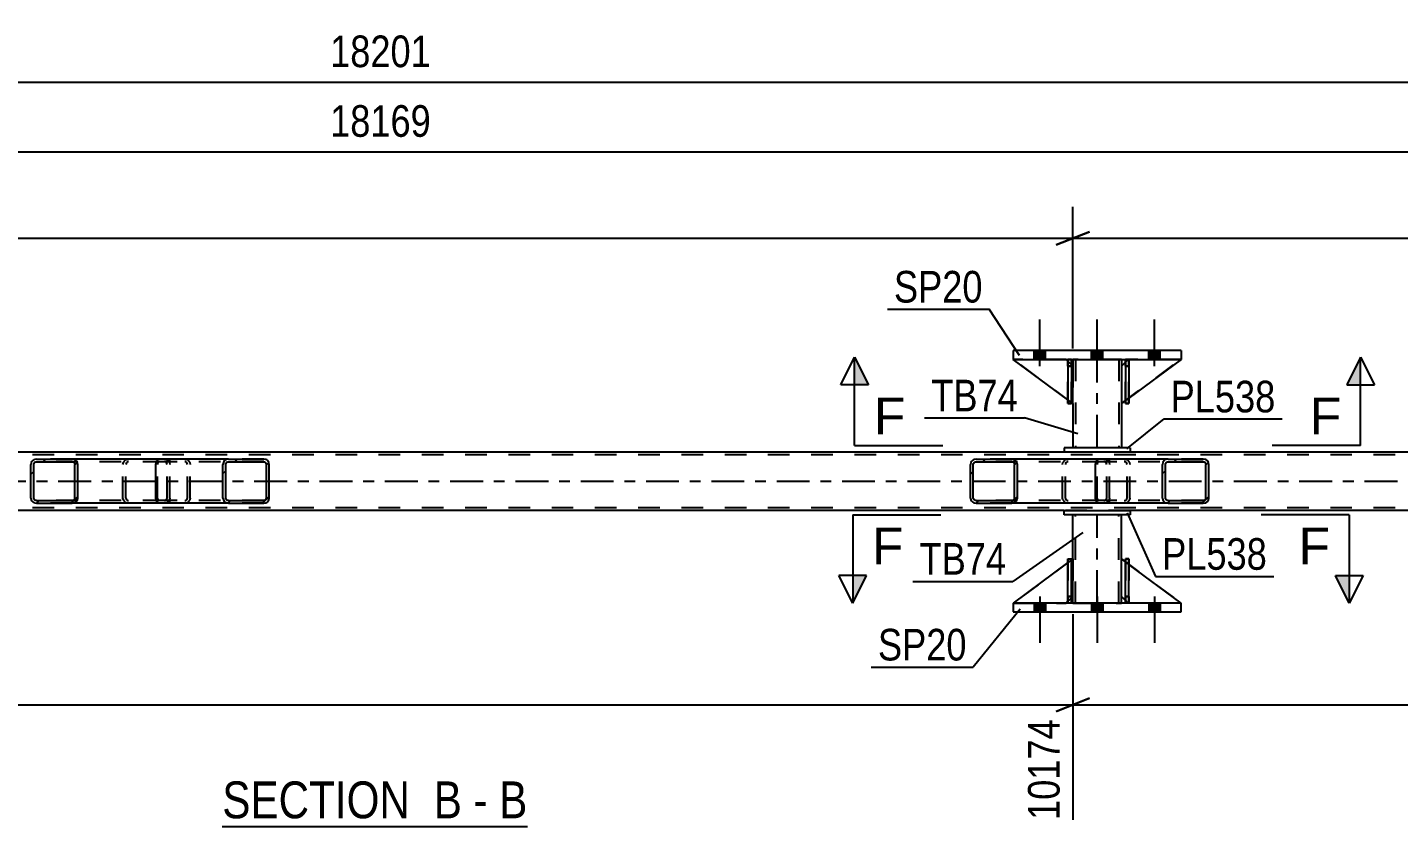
# Model space of a CAD drawing. Header units: millimetres. Extents: x 0 to 841, y 0 to 594.
# Drawn here: x 402 to 526.2, y 214.7 to 287.1 of the extents above; entities that cross this region are included whole.
import ezdxf

# ---------------------------------------------------------------- set-up
doc = ezdxf.new("R2010")
doc.units = ezdxf.units.MM
doc.linetypes.add('DXK_LINE_DOT2', pattern=[3.9198, 1.9599, -1.9599])
doc.linetypes.add('DXK_LINE_DOT3', pattern=[5.9187, 2.979, -0.9799, 0.9799, -0.9799])
doc.styles.add('Arial', font='ARIAL.TTF', dxfattribs={"height": 0.2})
doc.styles.add('Arial Narrow', font='ARIALN.TTF', dxfattribs={"height": 0.2})

# ---------------------------------------------------------------- blocks, each defined once
blk = doc.blocks.new('Unknown-814735472-12 - 2738')
at = {"color": 6, "linetype": 'Continuous'}
blk.add_line((419.65, 214.69), (447.3, 214.69), dxfattribs=at)
at = {"color": 0, "linetype": 'Continuous'}
for points in [[(437.76, 215.44), (437.76, 218.94), (419.65, 218.94), (419.65, 215.44)], [(441.36, 215.44), (441.36, 218.94), (438.81, 218.94), (438.81, 215.44)], [(443.69, 215.44), (443.69, 218.94), (442.41, 218.94), (442.41, 215.44)], [(447.3, 215.44), (447.3, 218.94), (444.74, 218.94), (444.74, 215.44)]]:
    blk.add_wipeout(points, dxfattribs=at)
at = {"color": 7, "linetype": 'Continuous', "style": 'Arial Narrow'}
for s, p in [('SECTION ', (419.65, 215.44)), ('B', (438.81, 215.44)), ('B', (444.74, 215.44)), ('-', (442.41, 215.44))]:
    blk.add_text(s, height=3.34, dxfattribs=at).set_placement(p)
blk = doc.blocks.new('Part-814735472-2854 - 2738')
at = {"linetype": 'Continuous'}
h = blk.add_hatch(dxfattribs=at)
h.set_pattern_fill('', scale=0.7, style=0, pattern_type=0)
h.set_pattern_definition([(45, (508.998, 247.6885), (-1.57154, 1.57154), [])])
h.paths.add_polyline_path([(509.04, 247.5), (509, 247.69), (508.89, 247.84), (508.73, 247.95), (508.53, 247.98), (505.35, 247.98), (505.16, 247.95), (504.99, 247.84), (504.88, 247.69), (504.85, 247.5), (504.85, 244.46), (504.88, 244.28), (504.99, 244.13), (505.16, 244.02), (505.35, 243.98), (508.53, 243.98), (508.73, 244.02), (508.89, 244.13), (509, 244.28), (509.04, 244.46)])
h.paths.add_polyline_path([(508.77, 244.37), (508.71, 244.3), (508.63, 244.24), (508.53, 244.22), (505.35, 244.22), (505.25, 244.24), (505.17, 244.3), (505.12, 244.37), (505.1, 244.46), (505.1, 247.5), (505.12, 247.6), (505.17, 247.67), (505.25, 247.73), (505.35, 247.74), (508.53, 247.74), (508.63, 247.73), (508.71, 247.67), (508.77, 247.6), (508.78, 247.5), (508.78, 244.46)])
at = {"color": 2, "linetype": 'Continuous'}
for p, q in [((498.78, 247.5), (498.8, 247.69)), ((498.78, 244.46), (498.78, 247.5)), ((498.8, 247.69), (498.86, 247.84)), ((498.86, 247.84), (498.95, 247.95)), ((498.95, 247.95), (499.05, 247.98)), ((505.35, 247.98), (499.05, 247.98)), ((504.88, 247.69), (504.85, 247.5)), ((504.85, 244.46), (504.85, 247.5)), ((505.1, 247.5), (505.12, 247.6)), ((505.1, 244.46), (505.1, 247.5)), ((505.12, 247.6), (505.17, 247.67)), ((505.35, 247.98), (505.16, 247.95)), ((505.17, 247.67), (505.25, 247.73)), ((505.25, 247.73), (505.35, 247.74)), ((505.35, 247.98), (508.53, 247.98)), ((505.35, 247.74), (508.53, 247.74)), ((508.73, 247.95), (508.53, 247.98)), ((508.53, 247.74), (508.63, 247.73)), ((508.63, 247.73), (508.71, 247.67)), ((508.71, 247.67), (508.77, 247.6)), ((508.77, 247.6), (508.78, 247.5)), ((508.78, 244.46), (508.78, 247.5)), ((509.04, 247.5), (509, 247.69)), ((509.04, 244.46), (509.04, 247.5)), ((498.8, 244.28), (498.78, 244.46)), ((498.86, 244.13), (498.8, 244.28)), ((498.95, 244.02), (498.86, 244.13)), ((499.05, 243.98), (498.95, 244.02)), ((505.35, 243.98), (499.05, 243.98)), ((504.85, 244.46), (504.88, 244.28)), ((505.12, 244.37), (505.1, 244.46)), ((505.17, 244.3), (505.12, 244.37)), ((505.16, 244.02), (505.35, 243.98)), ((505.25, 244.24), (505.17, 244.3)), ((505.35, 244.22), (505.25, 244.24)), ((505.35, 244.22), (508.53, 244.22)), ((505.35, 243.98), (508.53, 243.98)), ((508.63, 244.24), (508.53, 244.22)), ((508.53, 243.98), (508.73, 244.02)), ((508.71, 244.3), (508.63, 244.24)), ((508.77, 244.37), (508.71, 244.3)), ((508.78, 244.46), (508.77, 244.37)), ((509, 244.28), (509.04, 244.46))]:
    blk.add_line(p, q, dxfattribs=at)
at = {"color": 7, "linetype": 'DXK_LINE_DOT2'}
for p, q in [((498.92, 247.6), (498.91, 247.5)), ((498.91, 244.46), (498.91, 247.5)), ((498.95, 247.67), (498.92, 247.6)), ((499, 247.73), (498.95, 247.67)), ((499.05, 247.74), (499, 247.73)), ((508.53, 247.74), (499.05, 247.74)), ((500.04, 247.74), (500.04, 247.98)), ((501.38, 247.98), (501.58, 247.95)), ((501.48, 247.73), (501.38, 247.74)), ((501.56, 247.67), (501.48, 247.73)), ((501.62, 247.6), (501.56, 247.67)), ((501.63, 247.5), (501.62, 247.6)), ((501.63, 244.46), (501.63, 247.5)), ((501.85, 247.69), (501.89, 247.5)), ((501.89, 244.46), (501.89, 247.5)), ((508.53, 247.98), (505.35, 247.98)), ((498.91, 244.46), (498.92, 244.37)), ((498.92, 244.37), (498.95, 244.3)), ((498.95, 244.3), (499, 244.24)), ((499, 244.24), (499.05, 244.22)), ((508.53, 244.22), (499.05, 244.22)), ((500.04, 243.98), (500.04, 244.22)), ((501.38, 244.22), (501.48, 244.24)), ((501.58, 244.02), (501.38, 243.98)), ((501.48, 244.24), (501.56, 244.3)), ((501.56, 244.3), (501.62, 244.37)), ((501.62, 244.37), (501.63, 244.46)), ((501.89, 244.46), (501.85, 244.28)), ((508.53, 243.98), (505.35, 243.98))]:
    blk.add_line(p, q, dxfattribs=at)
for centre, start, end in [((501.4, 247.49), 23.8494, 68.8059), ((501.4, 244.48), 291.1941, 336.1506)]:
    blk.add_arc(centre, 0.492, start, end, dxfattribs=at)
at = {"color": 2, "linetype": 'Continuous'}
for centre, start, end in [((505.33, 247.49), 111.1941, 156.1506), ((508.55, 247.49), 23.8494, 68.8059), ((505.33, 244.48), 203.8494, 248.8059), ((508.55, 244.48), 291.1941, 336.1506)]:
    blk.add_arc(centre, 0.492, start, end, dxfattribs=at)
blk = doc.blocks.new('Part-814735472-2797 - 2738')
at = {"color": 2, "linetype": 'Continuous'}
for p, q in [((496.6, 257.02), (496.28, 257.02)), ((496.28, 257.02), (496.28, 253.02)), ((496.6, 257.02), (496.6, 257.02)), ((496.6, 257.02), (496.6, 253.02)), ((496.6, 253.02), (496.28, 253.02))]:
    blk.add_line(p, q, dxfattribs=at)
at = {"color": 7, "linetype": 'DXK_LINE_DOT2'}
for p, q in [((496.28, 256.42), (496.28, 257.02)), ((496.6, 256.42), (496.28, 256.42)), ((496.28, 256.42), (496.28, 253.02)), ((496.6, 256.42), (496.6, 257.02)), ((496.6, 257.02), (496.6, 257.02)), ((496.6, 253.02), (496.6, 256.42))]:
    blk.add_line(p, q, dxfattribs=at)
blk = doc.blocks.new('Part-814735472-2802 - 2738')
at = {"color": 2, "linetype": 'Continuous'}
for p, q in [((496.72, 238.94), (496.72, 242.94)), ((501.12, 238.94), (501.12, 242.94)), ((496.72, 234.94), (496.72, 235.54)), ((501.12, 234.94), (501.12, 235.54))]:
    blk.add_line(p, q, dxfattribs=at)
at = {"color": 7, "linetype": 'DXK_LINE_DOT2'}
for p, q in [((501.12, 242.94), (496.72, 242.94)), ((496.96, 234.94), (496.96, 242.94)), ((500.88, 234.94), (500.88, 242.94)), ((496.72, 235.54), (496.72, 238.94)), ((501.12, 235.54), (501.12, 238.94)), ((496.72, 234.94), (501.12, 234.94))]:
    blk.add_line(p, q, dxfattribs=at)
at = {"color": 7, "linetype": 'DXK_LINE_DOT3'}
blk.add_line((498.92, 234.94), (498.92, 242.94), dxfattribs=at)
blk = doc.blocks.new('Part-814735472-2807 - 2738')
at = {"color": 2, "linetype": 'Continuous'}
for p, q in [((495.92, 243.34), (501.92, 243.34)), ((495.92, 242.94), (495.92, 243.34)), ((501.92, 242.94), (495.92, 242.94)), ((501.92, 243.34), (501.92, 242.94))]:
    blk.add_line(p, q, dxfattribs=at)
blk = doc.blocks.new('Part-814735472-2812 - 2738')
at = {"color": 2, "linetype": 'Continuous'}
for p, q in [((501.92, 249.02), (495.92, 249.02)), ((495.92, 249.02), (495.92, 248.62)), ((501.92, 248.62), (495.92, 248.62)), ((501.92, 249.02), (501.92, 248.62))]:
    blk.add_line(p, q, dxfattribs=at)
blk = doc.blocks.new('Part-814735472-2817 - 2738')
at = {"color": 2, "linetype": 'Continuous'}
for p, q in [((496.72, 257.02), (496.72, 256.42)), ((501.12, 257.02), (501.12, 256.42)), ((496.72, 253.02), (496.72, 249.02)), ((501.12, 253.02), (501.12, 249.02))]:
    blk.add_line(p, q, dxfattribs=at)
at = {"color": 7, "linetype": 'DXK_LINE_DOT2'}
for p, q in [((501.12, 257.02), (496.72, 257.02)), ((496.72, 256.42), (496.72, 253.02)), ((496.96, 257.02), (496.96, 249.02)), ((500.88, 257.02), (500.88, 249.02)), ((501.12, 256.42), (501.12, 253.02)), ((501.12, 249.02), (496.72, 249.02))]:
    blk.add_line(p, q, dxfattribs=at)
at = {"color": 7, "linetype": 'DXK_LINE_DOT3'}
blk.add_line((498.92, 249.02), (498.92, 257.02), dxfattribs=at)
blk = doc.blocks.new('Part-814735472-2884 - 2738')
at = {"color": 7, "linetype": 'DXK_LINE_DOT2'}
for p, q in [((496.28, 256.42), (496.28, 257.02)), ((496.28, 257.02), (496.28, 257.02)), ((496.28, 257.02), (496.28, 253.02)), ((496.6, 257.02), (496.28, 257.02)), ((496.28, 253.02), (496.28, 256.42)), ((496.28, 256.42), (496.6, 256.42)), ((496.6, 256.42), (496.6, 257.02)), ((496.6, 253.02), (496.6, 257.02)), ((496.6, 256.42), (496.6, 253.02)), ((496.28, 253.02), (496.6, 253.02))]:
    blk.add_line(p, q, dxfattribs=at)
blk = doc.blocks.new('Part-814735472-2824 - 2738')
at = {"color": 2, "linetype": 'Continuous'}
for p, q in [((496.28, 234.94), (496.28, 238.94)), ((496.28, 238.94), (496.6, 238.94)), ((496.6, 234.94), (496.6, 238.94)), ((496.28, 234.94), (496.28, 234.94)), ((496.6, 234.94), (496.28, 234.94))]:
    blk.add_line(p, q, dxfattribs=at)
at = {"color": 7, "linetype": 'DXK_LINE_DOT2'}
for p, q in [((496.28, 238.94), (496.28, 235.54)), ((496.6, 235.54), (496.6, 238.94)), ((496.28, 235.54), (496.28, 234.94)), ((496.28, 235.54), (496.6, 235.54)), ((496.6, 234.94), (496.6, 235.54)), ((496.6, 234.94), (496.6, 234.94))]:
    blk.add_line(p, q, dxfattribs=at)
blk = doc.blocks.new('Part-814735472-2826 - 2738')
at = {"color": 7, "linetype": 'DXK_LINE_DOT2'}
for p, q in [((496.28, 238.94), (496.6, 238.94)), ((496.28, 235.54), (496.28, 238.94)), ((496.28, 238.94), (496.28, 234.94)), ((496.6, 238.94), (496.6, 235.54)), ((496.6, 234.94), (496.6, 238.85)), ((496.6, 235.54), (496.28, 235.54)), ((496.28, 234.94), (496.28, 235.54)), ((496.6, 234.94), (496.28, 234.94)), ((496.6, 235.54), (496.6, 234.94)), ((496.6, 234.94), (496.6, 234.94))]:
    blk.add_line(p, q, dxfattribs=at)
blk = doc.blocks.new('Part-814735472-2828 - 2738')
at = {"linetype": 'Continuous'}
h = blk.add_hatch(dxfattribs=at)
h.set_pattern_fill('', scale=0.7, style=0, pattern_type=0)
h.set_pattern_definition([(45, (406.519, 247.6885), (-1.57154, 1.57154), [])])
h.paths.add_polyline_path([(406.56, 247.5), (406.52, 247.69), (406.41, 247.84), (406.24, 247.95), (406.05, 247.98), (402.81, 247.98), (402.62, 247.95), (402.45, 247.84), (402.34, 247.69), (402.3, 247.5), (402.3, 244.46), (402.34, 244.28), (402.45, 244.13), (402.62, 244.02), (402.81, 243.98), (406.05, 243.98), (406.24, 244.02), (406.41, 244.13), (406.52, 244.28), (406.56, 244.46)])
h.paths.add_polyline_path([(406.28, 244.37), (406.23, 244.3), (406.14, 244.24), (406.05, 244.22), (402.81, 244.22), (402.71, 244.24), (402.63, 244.3), (402.58, 244.37), (402.56, 244.46), (402.56, 247.5), (402.58, 247.6), (402.63, 247.67), (402.71, 247.73), (402.81, 247.74), (406.05, 247.74), (406.14, 247.73), (406.23, 247.67), (406.28, 247.6), (406.3, 247.5), (406.3, 244.46)])
at = {"color": 2, "linetype": 'Continuous'}
for p, q in [((402.34, 247.69), (402.3, 247.5)), ((402.3, 244.46), (402.3, 247.5)), ((402.56, 247.5), (402.58, 247.6)), ((402.56, 244.46), (402.56, 247.5)), ((402.58, 247.6), (402.63, 247.67)), ((402.81, 247.98), (402.62, 247.95)), ((402.63, 247.67), (402.71, 247.73)), ((402.71, 247.73), (402.81, 247.74)), ((402.81, 247.98), (406.05, 247.98)), ((402.81, 247.74), (406.05, 247.74)), ((413.91, 247.98), (406.05, 247.98)), ((406.24, 247.95), (406.05, 247.98)), ((406.05, 247.74), (406.14, 247.73)), ((406.14, 247.73), (406.23, 247.67)), ((406.23, 247.67), (406.28, 247.6)), ((406.28, 247.6), (406.3, 247.5)), ((406.3, 244.46), (406.3, 247.5)), ((406.56, 247.5), (406.52, 247.69)), ((406.56, 244.46), (406.56, 247.5)), ((402.3, 244.46), (402.34, 244.28)), ((402.58, 244.37), (402.56, 244.46)), ((402.63, 244.3), (402.58, 244.37)), ((402.62, 244.02), (402.81, 243.98)), ((402.71, 244.24), (402.63, 244.3)), ((402.81, 244.22), (402.71, 244.24)), ((402.81, 244.22), (406.05, 244.22)), ((402.81, 243.98), (406.05, 243.98)), ((406.14, 244.24), (406.05, 244.22)), ((406.05, 243.98), (406.24, 244.02)), ((413.91, 243.98), (406.05, 243.98)), ((406.23, 244.3), (406.14, 244.24)), ((406.28, 244.37), (406.23, 244.3)), ((406.3, 244.46), (406.28, 244.37)), ((406.52, 244.28), (406.56, 244.46))]:
    blk.add_line(p, q, dxfattribs=at)
at = {"color": 7, "linetype": 'DXK_LINE_DOT2'}
for p, q in [((406.05, 247.98), (402.81, 247.98)), ((414.4, 247.74), (402.81, 247.74)), ((410.65, 247.5), (410.69, 247.69)), ((410.65, 244.46), (410.65, 247.5)), ((410.93, 247.6), (410.91, 247.5)), ((410.91, 244.46), (410.91, 247.5)), ((410.98, 247.67), (410.93, 247.6)), ((410.97, 247.95), (411.16, 247.98)), ((411.06, 247.73), (410.98, 247.67)), ((411.16, 247.74), (411.06, 247.73)), ((414.4, 247.98), (413.91, 247.98)), ((414.4, 247.98), (414.59, 247.95)), ((414.49, 247.73), (414.4, 247.74)), ((414.58, 247.67), (414.49, 247.73)), ((414.63, 247.6), (414.58, 247.67)), ((414.65, 247.5), (414.63, 247.6)), ((414.65, 244.46), (414.65, 247.5)), ((414.87, 247.69), (414.91, 247.5)), ((414.91, 244.46), (414.91, 247.5)), ((414.4, 244.22), (402.81, 244.22)), ((406.05, 243.98), (402.81, 243.98)), ((410.69, 244.28), (410.65, 244.46)), ((410.91, 244.46), (410.93, 244.37)), ((410.93, 244.37), (410.98, 244.3)), ((411.16, 243.98), (410.97, 244.02)), ((410.98, 244.3), (411, 244.28)), ((411, 244.28), (411.06, 244.24)), ((411.06, 244.24), (411.16, 244.22)), ((414.4, 243.98), (413.91, 243.98)), ((414.4, 244.22), (414.49, 244.24)), ((414.59, 244.02), (414.4, 243.98)), ((414.49, 244.24), (414.58, 244.3)), ((414.58, 244.3), (414.63, 244.37)), ((414.63, 244.37), (414.65, 244.46)), ((414.91, 244.46), (414.87, 244.28))]:
    blk.add_line(p, q, dxfattribs=at)
at = {"color": 2, "linetype": 'Continuous'}
for centre, start, end in [((402.79, 247.48), 110.7583, 155.68), ((406.07, 247.48), 24.32, 69.2417), ((402.79, 244.49), 204.32, 249.2417), ((406.07, 244.49), 290.7583, 335.68)]:
    blk.add_arc(centre, 0.496, start, end, dxfattribs=at)
at = {"color": 7, "linetype": 'DXK_LINE_DOT2'}
for centre, start, end in [((411.14, 247.48), 110.7583, 155.68), ((414.42, 247.48), 24.32, 69.2417), ((411.14, 244.49), 204.32, 249.2417), ((414.42, 244.49), 290.7583, 335.68)]:
    blk.add_arc(centre, 0.496, start, end, dxfattribs=at)
blk = doc.blocks.new('Part-814735472-2843 - 2738')
at = {"color": 2, "linetype": 'Continuous'}
for p, q in [((506.52, 257.82), (491.32, 257.82)), ((491.32, 257.82), (491.32, 257.02)), ((506.52, 257.82), (506.52, 257.02)), ((491.32, 257.02), (506.52, 257.02))]:
    blk.add_line(p, q, dxfattribs=at)
blk = doc.blocks.new('Part-814735472-2848 - 2738')
at = {"color": 2, "linetype": 'Continuous'}
for p, q in [((506.52, 234.94), (491.32, 234.94)), ((491.32, 234.94), (491.32, 234.14)), ((506.52, 234.14), (506.52, 234.94)), ((491.32, 234.14), (506.52, 234.14))]:
    blk.add_line(p, q, dxfattribs=at)
blk = doc.blocks.new('Part-814735472-2849 - 2738')
at = {"color": 2, "linetype": 'Continuous'}
for p, q in [((501.12, 235.54), (501.12, 238.94)), ((501.48, 238.68), (501.12, 238.94)), ((506.52, 234.94), (501.8, 238.45)), ((501.48, 235.19), (501.12, 235.54))]:
    blk.add_line(p, q, dxfattribs=at)
at = {"color": 7, "linetype": 'DXK_LINE_DOT2'}
for p, q in [((501.8, 238.45), (501.48, 238.68)), ((501.72, 234.94), (501.48, 235.19)), ((506.52, 234.94), (501.72, 234.94)), ((506.52, 234.94), (506.52, 234.94)), ((506.52, 234.94), (506.52, 234.94))]:
    blk.add_line(p, q, dxfattribs=at)
blk = doc.blocks.new('Part-814735472-2850 - 2738')
at = {"color": 7, "linetype": 'DXK_LINE_DOT2'}
for p, q in [((501.12, 235.54), (501.12, 238.94)), ((501.12, 238.94), (506.52, 234.94)), ((501.72, 234.94), (501.12, 235.54)), ((506.52, 234.94), (501.72, 234.94))]:
    blk.add_line(p, q, dxfattribs=at)
blk = doc.blocks.new('Part-814735472-2851 - 2738')
at = {"color": 2, "linetype": 'Continuous'}
for p, q in [((496.28, 238.61), (491.32, 234.94)), ((496.72, 238.94), (496.6, 238.85)), ((496.72, 235.54), (496.72, 238.94)), ((496.28, 235.1), (496.12, 234.94)), ((496.72, 235.54), (496.6, 235.42)), ((496.72, 235.54), (496.72, 235.54))]:
    blk.add_line(p, q, dxfattribs=at)
at = {"color": 7, "linetype": 'DXK_LINE_DOT2'}
for p, q in [((496.6, 238.85), (496.28, 238.61)), ((496.72, 235.54), (496.72, 238.94)), ((491.32, 234.94), (496.12, 234.94)), ((496.72, 235.54), (496.12, 234.94)), ((496.6, 235.42), (496.28, 235.1))]:
    blk.add_line(p, q, dxfattribs=at)
blk = doc.blocks.new('Part-814735472-2858 - 2738')
at = {"color": 7, "linetype": 'DXK_LINE_DOT2'}
for p, q in [((496.72, 238.94), (491.32, 234.94)), ((496.72, 235.54), (496.72, 238.94)), ((496.72, 238.94), (496.72, 235.54)), ((491.32, 234.94), (496.12, 234.94)), ((496.12, 234.94), (496.72, 235.54)), ((496.72, 235.54), (496.12, 234.94)), ((496.72, 235.54), (496.72, 235.54))]:
    blk.add_line(p, q, dxfattribs=at)
blk = doc.blocks.new('Part-814735472-2859 - 2738')
at = {"color": 2, "linetype": 'Continuous'}
for p, q in [((501.48, 234.94), (501.48, 238.94)), ((501.48, 238.94), (501.8, 238.94)), ((501.8, 234.94), (501.8, 238.94)), ((501.48, 234.94), (501.48, 234.94)), ((501.8, 234.94), (501.48, 234.94))]:
    blk.add_line(p, q, dxfattribs=at)
at = {"color": 7, "linetype": 'DXK_LINE_DOT2'}
for p, q in [((501.48, 238.94), (501.48, 235.54)), ((501.8, 235.54), (501.8, 238.94)), ((501.48, 235.54), (501.48, 234.94)), ((501.48, 235.54), (501.8, 235.54)), ((501.8, 234.94), (501.8, 235.54)), ((501.8, 234.94), (501.8, 234.94))]:
    blk.add_line(p, q, dxfattribs=at)
blk = doc.blocks.new('Part-814735472-2861 - 2738')
at = {"color": 7, "linetype": 'DXK_LINE_DOT2'}
for p, q in [((501.8, 238.94), (501.48, 238.94)), ((501.48, 235.54), (501.48, 238.94)), ((501.48, 238.94), (501.48, 234.94)), ((501.8, 238.94), (501.8, 235.54)), ((501.8, 234.94), (501.8, 238.94)), ((501.8, 235.54), (501.48, 235.54)), ((501.48, 234.94), (501.48, 235.54)), ((501.8, 234.94), (501.48, 234.94)), ((501.8, 235.54), (501.8, 234.94)), ((501.8, 234.94), (501.8, 234.94))]:
    blk.add_line(p, q, dxfattribs=at)
blk = doc.blocks.new('Part-814735472-2863 - 2738')
at = {"color": 2, "linetype": 'Continuous'}
for p, q in [((501.48, 256.78), (501.12, 256.42)), ((501.12, 256.42), (501.12, 253.02)), ((506.52, 257.02), (501.8, 253.52)), ((501.48, 253.29), (501.12, 253.02))]:
    blk.add_line(p, q, dxfattribs=at)
at = {"color": 7, "linetype": 'DXK_LINE_DOT2'}
for p, q in [((501.72, 257.02), (501.48, 256.78)), ((506.52, 257.02), (501.72, 257.02)), ((501.8, 253.52), (501.48, 253.29))]:
    blk.add_line(p, q, dxfattribs=at)
blk = doc.blocks.new('Part-814735472-2903 - 2738')
at = {"color": 7, "linetype": 'DXK_LINE_DOT2'}
for p, q in [((501.72, 257.02), (501.12, 256.42)), ((501.12, 253.02), (506.52, 257.02)), ((501.12, 256.42), (501.12, 253.02)), ((506.52, 257.02), (501.72, 257.02))]:
    blk.add_line(p, q, dxfattribs=at)
blk = doc.blocks.new('Part-814735472-2904 - 2738')
at = {"color": 2, "linetype": 'Continuous'}
for p, q in [((496.28, 253.36), (491.32, 257.02)), ((496.28, 256.87), (496.12, 257.02)), ((496.72, 256.42), (496.6, 256.55)), ((496.72, 256.42), (496.72, 256.42)), ((496.72, 253.02), (496.72, 256.42)), ((496.6, 253.12), (496.72, 253.02)), ((496.72, 253.02), (496.72, 253.02))]:
    blk.add_line(p, q, dxfattribs=at)
at = {"color": 7, "linetype": 'DXK_LINE_DOT2'}
for p, q in [((496.12, 257.02), (491.32, 257.02)), ((496.12, 257.02), (496.72, 256.42)), ((496.6, 256.55), (496.28, 256.87)), ((496.72, 256.42), (496.72, 253.02)), ((496.6, 253.12), (496.28, 253.36))]:
    blk.add_line(p, q, dxfattribs=at)
blk = doc.blocks.new('Part-814735472-2905 - 2738')
at = {"color": 7, "linetype": 'DXK_LINE_DOT2'}
for p, q in [((496.72, 253.02), (491.32, 257.02)), ((491.32, 257.02), (496.12, 257.02)), ((496.12, 257.02), (496.72, 256.42)), ((496.72, 256.42), (496.12, 257.02)), ((496.72, 256.42), (496.72, 253.02)), ((496.72, 256.42), (496.72, 256.42)), ((496.72, 256.42), (496.72, 253.02))]:
    blk.add_line(p, q, dxfattribs=at)
blk = doc.blocks.new('Part-814735472-2906 - 2738')
at = {"color": 2, "linetype": 'Continuous'}
for p, q in [((501.8, 257.02), (501.48, 257.02)), ((501.48, 257.02), (501.48, 253.02)), ((501.8, 257.02), (501.8, 257.02)), ((501.8, 257.02), (501.8, 253.02)), ((501.8, 253.02), (501.48, 253.02))]:
    blk.add_line(p, q, dxfattribs=at)
at = {"color": 7, "linetype": 'DXK_LINE_DOT2'}
for p, q in [((501.48, 256.42), (501.48, 257.02)), ((501.8, 256.42), (501.48, 256.42)), ((501.48, 256.42), (501.48, 253.02)), ((501.8, 256.42), (501.8, 257.02)), ((501.8, 257.02), (501.8, 257.02)), ((501.8, 253.02), (501.8, 256.42))]:
    blk.add_line(p, q, dxfattribs=at)
blk = doc.blocks.new('Part-814735472-2908 - 2738')
at = {"color": 7, "linetype": 'DXK_LINE_DOT2'}
for p, q in [((501.48, 256.42), (501.48, 257.02)), ((501.48, 257.02), (501.48, 257.02)), ((501.48, 257.02), (501.48, 253.02)), ((501.8, 257.02), (501.48, 257.02)), ((501.48, 253.02), (501.48, 256.42)), ((501.48, 256.42), (501.8, 256.42)), ((501.8, 256.42), (501.8, 257.02)), ((501.8, 253.02), (501.8, 257.02)), ((501.8, 256.42), (501.8, 253.02)), ((501.48, 253.02), (501.8, 253.02))]:
    blk.add_line(p, q, dxfattribs=at)
blk = doc.blocks.new('Part-814735472-2967 - 2738')
at = {"color": 2, "linetype": 'Continuous'}
for p, q in [((495.92, 248.62), (246.52, 248.62)), ((666.19, 248.62), (501.92, 248.62)), ((495.92, 243.34), (246.52, 243.34)), ((666.19, 243.34), (501.92, 243.34))]:
    blk.add_line(p, q, dxfattribs=at)
at = {"color": 7, "linetype": 'DXK_LINE_DOT2'}
for p, q in [((501.92, 248.62), (495.92, 248.62)), ((765.04, 248.38), (102.93, 248.38)), ((765.04, 243.58), (102.93, 243.58)), ((501.92, 243.34), (495.92, 243.34))]:
    blk.add_line(p, q, dxfattribs=at)
at = {"color": 7, "linetype": 'DXK_LINE_DOT3'}
blk.add_line((102.93, 245.98), (765.04, 245.98), dxfattribs=at)
blk = doc.blocks.new('Part-814735472-2968 - 2738')
at = {"linetype": 'Continuous'}
h = blk.add_hatch(dxfattribs=at)
h.set_pattern_fill('', scale=0.7, style=0, pattern_type=0)
h.set_pattern_definition([(45, (423.8637, 247.6885), (-1.57154, 1.57154), [])])
h.paths.add_polyline_path([(423.9, 247.5), (423.86, 247.69), (423.75, 247.84), (423.59, 247.95), (423.4, 247.98), (420.21, 247.98), (420.02, 247.95), (419.86, 247.84), (419.75, 247.69), (419.71, 247.5), (419.71, 244.46), (419.75, 244.28), (419.86, 244.13), (420.02, 244.02), (420.21, 243.98), (423.4, 243.98), (423.59, 244.02), (423.75, 244.13), (423.86, 244.28), (423.9, 244.46)])
h.paths.add_polyline_path([(423.63, 244.37), (423.58, 244.3), (423.5, 244.24), (423.4, 244.22), (420.21, 244.22), (420.12, 244.24), (420.04, 244.3), (419.98, 244.37), (419.96, 244.46), (419.96, 247.5), (419.98, 247.6), (420.04, 247.67), (420.12, 247.73), (420.21, 247.74), (423.4, 247.74), (423.5, 247.73), (423.58, 247.67), (423.63, 247.6), (423.65, 247.5), (423.65, 244.46)])
at = {"color": 2, "linetype": 'Continuous'}
for p, q in [((413.64, 247.5), (413.66, 247.69)), ((413.64, 244.46), (413.64, 247.5)), ((413.66, 247.69), (413.72, 247.84)), ((413.72, 247.84), (413.81, 247.95)), ((413.81, 247.95), (413.91, 247.98)), ((420.21, 247.98), (413.91, 247.98)), ((419.75, 247.69), (419.71, 247.5)), ((419.71, 244.46), (419.71, 247.5)), ((419.96, 247.5), (419.98, 247.6)), ((419.96, 244.46), (419.96, 247.5)), ((419.98, 247.6), (420.04, 247.67)), ((420.21, 247.98), (420.02, 247.95)), ((420.04, 247.67), (420.12, 247.73)), ((420.12, 247.73), (420.21, 247.74)), ((420.21, 247.98), (423.4, 247.98)), ((420.21, 247.74), (423.4, 247.74)), ((423.59, 247.95), (423.4, 247.98)), ((423.4, 247.74), (423.5, 247.73)), ((423.5, 247.73), (423.58, 247.67)), ((423.58, 247.67), (423.63, 247.6)), ((423.63, 247.6), (423.65, 247.5)), ((423.65, 244.46), (423.65, 247.5)), ((423.9, 247.5), (423.86, 247.69)), ((423.9, 244.46), (423.9, 247.5)), ((413.66, 244.28), (413.64, 244.46)), ((413.72, 244.13), (413.66, 244.28)), ((413.81, 244.02), (413.72, 244.13)), ((413.91, 243.98), (413.81, 244.02)), ((420.21, 243.98), (413.91, 243.98)), ((419.71, 244.46), (419.75, 244.28)), ((419.98, 244.37), (419.96, 244.46)), ((420.04, 244.3), (419.98, 244.37)), ((420.02, 244.02), (420.21, 243.98)), ((420.12, 244.24), (420.04, 244.3)), ((420.21, 244.22), (420.12, 244.24)), ((420.21, 244.22), (423.4, 244.22)), ((420.21, 243.98), (423.4, 243.98)), ((423.5, 244.24), (423.4, 244.22)), ((423.4, 243.98), (423.59, 244.02)), ((423.58, 244.3), (423.5, 244.24)), ((423.63, 244.37), (423.58, 244.3)), ((423.65, 244.46), (423.63, 244.37)), ((423.86, 244.28), (423.9, 244.46))]:
    blk.add_line(p, q, dxfattribs=at)
at = {"color": 7, "linetype": 'DXK_LINE_DOT2'}
for p, q in [((413.79, 247.6), (413.78, 247.5)), ((413.78, 244.46), (413.78, 247.5)), ((413.82, 247.67), (413.79, 247.6)), ((413.86, 247.73), (413.82, 247.67)), ((413.91, 247.74), (413.86, 247.73)), ((423.4, 247.74), (413.91, 247.74)), ((414.91, 247.74), (414.91, 247.98)), ((416.25, 247.98), (416.44, 247.95)), ((416.35, 247.73), (416.25, 247.74)), ((416.43, 247.67), (416.35, 247.73)), ((416.48, 247.6), (416.43, 247.67)), ((416.5, 247.5), (416.48, 247.6)), ((416.5, 244.46), (416.5, 247.5)), ((416.71, 247.69), (416.75, 247.5)), ((416.75, 244.46), (416.75, 247.5)), ((423.4, 247.98), (420.21, 247.98)), ((413.78, 244.46), (413.79, 244.37)), ((413.79, 244.37), (413.82, 244.3)), ((413.82, 244.3), (413.86, 244.24)), ((413.86, 244.24), (413.91, 244.22)), ((423.4, 244.22), (413.91, 244.22)), ((414.91, 243.98), (414.91, 244.22)), ((416.25, 244.22), (416.35, 244.24)), ((416.44, 244.02), (416.25, 243.98)), ((416.35, 244.24), (416.43, 244.3)), ((416.43, 244.3), (416.48, 244.37)), ((416.48, 244.37), (416.5, 244.46)), ((416.75, 244.46), (416.71, 244.28)), ((423.4, 243.98), (420.21, 243.98))]:
    blk.add_line(p, q, dxfattribs=at)
for centre, start, end in [((416.26, 247.49), 23.8494, 68.8059), ((416.26, 244.48), 291.1941, 336.1506)]:
    blk.add_arc(centre, 0.492, start, end, dxfattribs=at)
at = {"color": 2, "linetype": 'Continuous'}
for centre, start, end in [((420.2, 247.49), 111.1941, 156.1506), ((423.41, 247.49), 23.8494, 68.8059), ((420.2, 244.48), 203.8494, 248.8059), ((423.41, 244.48), 291.1941, 336.1506)]:
    blk.add_arc(centre, 0.492, start, end, dxfattribs=at)
blk = doc.blocks.new('Part-814735472-2969 - 2738')
at = {"linetype": 'Continuous'}
h = blk.add_hatch(dxfattribs=at)
h.set_pattern_fill('', scale=0.7, style=0, pattern_type=0)
h.set_pattern_definition([(45, (491.6532, 247.6885), (-1.57154, 1.57154), [])])
h.paths.add_polyline_path([(491.69, 247.5), (491.65, 247.69), (491.54, 247.84), (491.38, 247.95), (491.18, 247.98), (487.95, 247.98), (487.75, 247.95), (487.58, 247.84), (487.47, 247.69), (487.44, 247.5), (487.44, 244.46), (487.47, 244.28), (487.58, 244.13), (487.75, 244.02), (487.95, 243.98), (491.18, 243.98), (491.38, 244.02), (491.54, 244.13), (491.65, 244.28), (491.69, 244.46)])
h.paths.add_polyline_path([(491.42, 244.37), (491.36, 244.3), (491.28, 244.24), (491.18, 244.22), (487.95, 244.22), (487.85, 244.24), (487.77, 244.3), (487.71, 244.37), (487.69, 244.46), (487.69, 247.5), (487.71, 247.6), (487.77, 247.67), (487.85, 247.73), (487.95, 247.74), (491.18, 247.74), (491.28, 247.73), (491.36, 247.67), (491.42, 247.6), (491.44, 247.5), (491.44, 244.46)])
at = {"color": 2, "linetype": 'Continuous'}
for p, q in [((487.47, 247.69), (487.44, 247.5)), ((487.44, 244.46), (487.44, 247.5)), ((487.69, 247.5), (487.71, 247.6)), ((487.69, 244.46), (487.69, 247.5)), ((487.71, 247.6), (487.77, 247.67)), ((487.95, 247.98), (487.75, 247.95)), ((487.77, 247.67), (487.85, 247.73)), ((487.85, 247.73), (487.95, 247.74)), ((487.95, 247.98), (491.18, 247.98)), ((487.95, 247.74), (491.18, 247.74)), ((499.05, 247.98), (491.18, 247.98)), ((491.38, 247.95), (491.18, 247.98)), ((491.18, 247.74), (491.28, 247.73)), ((491.28, 247.73), (491.36, 247.67)), ((491.36, 247.67), (491.42, 247.6)), ((491.42, 247.6), (491.44, 247.5)), ((491.44, 244.46), (491.44, 247.5)), ((491.69, 247.5), (491.65, 247.69)), ((491.69, 244.46), (491.69, 247.5)), ((487.44, 244.46), (487.47, 244.28)), ((487.71, 244.37), (487.69, 244.46)), ((487.77, 244.3), (487.71, 244.37)), ((487.75, 244.02), (487.95, 243.98)), ((487.85, 244.24), (487.77, 244.3)), ((487.95, 244.22), (487.85, 244.24)), ((487.95, 244.22), (491.18, 244.22)), ((487.95, 243.98), (491.18, 243.98)), ((491.28, 244.24), (491.18, 244.22)), ((491.18, 243.98), (491.38, 244.02)), ((499.05, 243.98), (491.18, 243.98)), ((491.36, 244.3), (491.28, 244.24)), ((491.42, 244.37), (491.36, 244.3)), ((491.44, 244.46), (491.42, 244.37)), ((491.65, 244.28), (491.69, 244.46))]:
    blk.add_line(p, q, dxfattribs=at)
at = {"color": 7, "linetype": 'DXK_LINE_DOT2'}
for p, q in [((491.18, 247.98), (487.95, 247.98)), ((499.53, 247.74), (487.95, 247.74)), ((495.78, 247.5), (495.82, 247.69)), ((495.78, 244.46), (495.78, 247.5)), ((496.06, 247.6), (496.04, 247.5)), ((496.04, 244.46), (496.04, 247.5)), ((496.11, 247.67), (496.06, 247.6)), ((496.1, 247.95), (496.3, 247.98)), ((496.2, 247.73), (496.11, 247.67)), ((496.3, 247.74), (496.2, 247.73)), ((499.53, 247.98), (499.05, 247.98)), ((499.53, 247.98), (499.73, 247.95)), ((499.63, 247.73), (499.53, 247.74)), ((499.71, 247.67), (499.63, 247.73)), ((499.77, 247.6), (499.71, 247.67)), ((499.79, 247.5), (499.77, 247.6)), ((499.79, 244.46), (499.79, 247.5)), ((500, 247.69), (500.04, 247.5)), ((500.04, 244.46), (500.04, 247.5)), ((499.53, 244.22), (487.95, 244.22)), ((491.18, 243.98), (487.95, 243.98)), ((495.82, 244.28), (495.78, 244.46)), ((496.04, 244.46), (496.06, 244.37)), ((496.06, 244.37), (496.11, 244.3)), ((496.3, 243.98), (496.1, 244.02)), ((496.11, 244.3), (496.2, 244.24)), ((496.2, 244.24), (496.3, 244.22)), ((499.53, 243.98), (499.05, 243.98)), ((499.53, 244.22), (499.63, 244.24)), ((499.73, 244.02), (499.53, 243.98)), ((499.63, 244.24), (499.71, 244.3)), ((499.71, 244.3), (499.77, 244.37)), ((499.77, 244.37), (499.79, 244.46)), ((500.04, 244.46), (500, 244.28))]:
    blk.add_line(p, q, dxfattribs=at)
at = {"color": 2, "linetype": 'Continuous'}
for centre, start, end in [((487.93, 247.48), 110.7583, 155.68), ((491.2, 247.48), 24.32, 69.2417), ((487.93, 244.49), 204.32, 249.2417), ((491.2, 244.49), 290.7583, 335.68)]:
    blk.add_arc(centre, 0.496, start, end, dxfattribs=at)
at = {"color": 7, "linetype": 'DXK_LINE_DOT2'}
for centre, start, end in [((496.28, 247.48), 110.7583, 155.68), ((499.55, 247.48), 24.32, 69.2417), ((496.28, 244.49), 204.32, 249.2417), ((499.55, 244.49), 290.7583, 335.68)]:
    blk.add_arc(centre, 0.496, start, end, dxfattribs=at)
blk = doc.blocks.new('Bolt-814735472-2999 - 2738')
at = {"linetype": 'Continuous'}
for points in [[(494.24, 234.94), (493.2, 234.94), (493.2, 234.14), (494.24, 234.14)], [(494.24, 234.94), (493.2, 234.94), (493.2, 234.14), (494.24, 234.14)], [(494.24, 234.94), (493.2, 234.94), (493.2, 234.14), (494.24, 234.14)], [(499.44, 234.94), (498.4, 234.94), (498.4, 234.14), (499.44, 234.14)], [(499.44, 234.94), (498.4, 234.94), (498.4, 234.14), (499.44, 234.14)], [(504.64, 234.94), (503.6, 234.94), (503.6, 234.14), (504.64, 234.14)], [(504.64, 234.94), (503.6, 234.94), (503.6, 234.14), (504.64, 234.14)], [(504.64, 234.94), (503.6, 234.94), (503.6, 234.14), (504.64, 234.14)]]:
    blk.add_hatch(color=1, dxfattribs=at).paths.add_polyline_path(points)
at = {"color": 1, "linetype": 'Continuous'}
for p, q in [((493.2, 234.94), (493.2, 234.14)), ((493.2, 234.94), (493.2, 234.14)), ((493.2, 234.94), (493.2, 234.14)), ((493.72, 235.54), (493.72, 231.34)), ((493.72, 235.54), (493.72, 231.34)), ((493.72, 235.54), (493.72, 231.34)), ((494.24, 234.94), (494.24, 234.14)), ((494.24, 234.94), (494.24, 234.14)), ((494.24, 234.94), (494.24, 234.14)), ((498.4, 234.94), (498.4, 234.14)), ((498.4, 234.94), (498.4, 234.14)), ((498.92, 235.54), (498.92, 231.34)), ((498.92, 235.54), (498.92, 231.34)), ((499.44, 234.94), (499.44, 234.14)), ((499.44, 234.94), (499.44, 234.14)), ((503.6, 234.94), (503.6, 234.14)), ((503.6, 234.94), (503.6, 234.14)), ((503.6, 234.94), (503.6, 234.14)), ((504.12, 235.54), (504.12, 231.34)), ((504.12, 235.54), (504.12, 231.34)), ((504.12, 235.54), (504.12, 231.34)), ((504.64, 234.94), (504.64, 234.14)), ((504.64, 234.94), (504.64, 234.14)), ((504.64, 234.94), (504.64, 234.14))]:
    blk.add_line(p, q, dxfattribs=at)
blk = doc.blocks.new('Bolt-814735472-3000 - 2738')
at = {"linetype": 'Continuous'}
for points in [[(493.2, 257.02), (494.24, 257.02), (494.24, 257.82), (493.2, 257.82)], [(493.2, 257.02), (494.24, 257.02), (494.24, 257.82), (493.2, 257.82)], [(493.2, 257.02), (494.24, 257.02), (494.24, 257.82), (493.2, 257.82)], [(498.4, 257.02), (499.44, 257.02), (499.44, 257.82), (498.4, 257.82)], [(498.4, 257.02), (499.44, 257.02), (499.44, 257.82), (498.4, 257.82)], [(503.6, 257.02), (504.64, 257.02), (504.64, 257.82), (503.6, 257.82)], [(503.6, 257.02), (504.64, 257.02), (504.64, 257.82), (503.6, 257.82)], [(503.6, 257.02), (504.64, 257.02), (504.64, 257.82), (503.6, 257.82)]]:
    blk.add_hatch(color=1, dxfattribs=at).paths.add_polyline_path(points)
at = {"color": 1, "linetype": 'Continuous'}
for p, q in [((493.72, 256.42), (493.72, 260.62)), ((493.72, 256.42), (493.72, 260.62)), ((493.72, 256.42), (493.72, 260.62)), ((498.92, 256.42), (498.92, 260.62)), ((498.92, 256.42), (498.92, 260.62)), ((504.12, 256.42), (504.12, 260.62)), ((504.12, 256.42), (504.12, 260.62)), ((504.12, 256.42), (504.12, 260.62)), ((493.2, 257.02), (493.2, 257.82)), ((493.2, 257.02), (493.2, 257.82)), ((493.2, 257.02), (493.2, 257.82)), ((494.24, 257.02), (494.24, 257.82)), ((494.24, 257.02), (494.24, 257.82)), ((494.24, 257.02), (494.24, 257.82)), ((498.4, 257.02), (498.4, 257.82)), ((498.4, 257.02), (498.4, 257.82)), ((499.44, 257.02), (499.44, 257.82)), ((499.44, 257.02), (499.44, 257.82)), ((503.6, 257.02), (503.6, 257.82)), ((503.6, 257.02), (503.6, 257.82)), ((503.6, 257.02), (503.6, 257.82)), ((504.64, 257.02), (504.64, 257.82)), ((504.64, 257.02), (504.64, 257.82)), ((504.64, 257.02), (504.64, 257.82))]:
    blk.add_line(p, q, dxfattribs=at)
blk = doc.blocks.new('StraightDimension-814735472-3142 - 2738')
at = {"color": 7, "linetype": 'Continuous'}
for p, q in [((496.72, 258.02), (496.72, 270.84)), ((666.99, 258.02), (666.99, 270.84)), ((498.22, 268.59), (495.22, 267.39)), ((665.49, 267.39), (668.49, 268.59)), ((496.72, 267.99), (666.99, 267.99))]:
    blk.add_line(p, q, dxfattribs=at)
at = {"color": 0}
blk.add_wipeout([(586.11, 268.74), (586.11, 272.94), (577.6, 272.94), (577.6, 268.74)], dxfattribs=at)
at = {"color": 3, "style": 'Arial Narrow'}
blk.add_text('4257', height=2.863, dxfattribs=at).set_placement((578.2, 269.34))
blk = doc.blocks.new('StraightDimension-814735472-3137 - 2738')
at = {"color": 7, "linetype": 'Continuous'}
for p, q in [((496.72, 258.02), (496.72, 270.84)), ((495.22, 267.39), (498.22, 268.59)), ((241.32, 267.99), (496.72, 267.99))]:
    blk.add_line(p, q, dxfattribs=at)
blk = doc.blocks.new('StraightDimension-814735472-3152 - 2738')
at = {"color": 7, "linetype": 'Continuous'}
blk.add_line((92.07, 282.15), (775.9, 282.15), dxfattribs=at)
at = {"color": 0}
blk.add_wipeout([(439.16, 282.9), (439.16, 287.1), (428.82, 287.1), (428.82, 282.9)], dxfattribs=at)
at = {"color": 3, "style": 'Arial Narrow'}
blk.add_text('18201', height=2.863, dxfattribs=at).set_placement((429.42, 283.5))
blk = doc.blocks.new('StraightDimension-814735472-3170 - 2738')
at = {"color": 7, "linetype": 'Continuous'}
for p, q in [((496.72, 233.94), (496.72, 215.29)), ((666.99, 233.94), (666.99, 215.29)), ((498.22, 226.33), (495.22, 225.13)), ((665.49, 225.13), (668.49, 226.33)), ((496.72, 225.73), (666.99, 225.73))]:
    blk.add_line(p, q, dxfattribs=at)
at = {"color": 0}
blk.add_wipeout([(586.11, 226.48), (586.11, 230.68), (577.6, 230.68), (577.6, 226.48)], dxfattribs=at)
at = {"color": 3, "style": 'Arial Narrow'}
blk.add_text('4257', height=2.863, dxfattribs=at).set_placement((578.2, 227.08))
at = {"color": 0, "linetype": 'Continuous'}
blk.add_wipeout([(666.39, 225.03), (662.19, 225.03), (662.19, 214.69), (666.39, 214.69)], dxfattribs=at)
at = {"color": 3, "linetype": 'Continuous', "style": 'Arial Narrow'}
blk.add_text('14430', height=2.863, rotation=90.0002, dxfattribs=at).set_placement((665.79, 215.29))
blk = doc.blocks.new('StraightDimension-814735472-7478 - 2738')
at = {"color": 7, "linetype": 'Continuous'}
blk.add_line((92.71, 275.84), (775.26, 275.84), dxfattribs=at)
at = {"color": 0}
blk.add_wipeout([(439.16, 276.59), (439.16, 280.79), (428.82, 280.79), (428.82, 276.59)], dxfattribs=at)
at = {"color": 3, "style": 'Arial Narrow'}
blk.add_text('18169', height=2.863, dxfattribs=at).set_placement((429.42, 277.19))
blk = doc.blocks.new('StraightDimension-814735472-3181 - 2738')
at = {"color": 7, "linetype": 'Continuous'}
for p, q in [((496.72, 233.94), (496.72, 215.29)), ((495.22, 225.13), (498.22, 226.33)), ((241.32, 225.73), (496.72, 225.73))]:
    blk.add_line(p, q, dxfattribs=at)
at = {"color": 0, "linetype": 'Continuous'}
blk.add_wipeout([(496.12, 225.03), (491.92, 225.03), (491.92, 214.69), (496.12, 214.69)], dxfattribs=at)
at = {"color": 3, "linetype": 'Continuous', "style": 'Arial Narrow'}
blk.add_text('10174', height=2.863, rotation=90.0002, dxfattribs=at).set_placement((495.52, 215.29))
blk = doc.blocks.new('Mark-814735472-2798 - 2738')
at = {"color": 0}
blk.add_wipeout([(490.69, 237.51), (490.69, 240.51), (482.83, 240.51), (482.83, 237.51)], dxfattribs=at)
blk.add_wipeout([(490.69, 237.51), (490.69, 240.51), (482.83, 240.51), (482.83, 237.51)], dxfattribs=at)
at = {"color": 30, "linetype": 'Continuous'}
for p in [(497.62, 241.33), (482.23, 236.91)]:
    blk.add_line(p, (491.29, 236.91), dxfattribs=at)
at = {"color": 3, "style": 'Arial Narrow'}
blk.add_text('TB74', height=2.863, dxfattribs=at).set_placement((482.83, 237.51))
blk = doc.blocks.new('Mark-814735472-2813 - 2738')
at = {"color": 0}
blk.add_wipeout([(491.74, 252.31), (491.74, 255.31), (483.89, 255.31), (483.89, 252.31)], dxfattribs=at)
blk.add_wipeout([(491.74, 252.31), (491.74, 255.31), (483.89, 255.31), (483.89, 252.31)], dxfattribs=at)
at = {"color": 30, "linetype": 'Continuous'}
for p in [(483.29, 251.71), (497.18, 250.27)]:
    blk.add_line(p, (492.34, 251.71), dxfattribs=at)
at = {"color": 3, "style": 'Arial Narrow'}
blk.add_text('TB74', height=2.863, dxfattribs=at).set_placement((483.89, 252.31))
blk = doc.blocks.new('Mark-814735472-2803 - 2738')
at = {"color": 0}
blk.add_wipeout([(514.32, 237.96), (514.32, 240.96), (504.81, 240.96), (504.81, 237.96)], dxfattribs=at)
blk.add_wipeout([(514.32, 237.96), (514.32, 240.96), (504.81, 240.96), (504.81, 237.96)], dxfattribs=at)
at = {"color": 30, "linetype": 'Continuous'}
for p, q in [((501.65, 243.11), (504.21, 237.36)), ((504.21, 237.36), (514.92, 237.36))]:
    blk.add_line(p, q, dxfattribs=at)
at = {"color": 3, "style": 'Arial Narrow'}
blk.add_text('PL538', height=2.863, dxfattribs=at).set_placement((504.81, 237.96))
blk = doc.blocks.new('Mark-814735472-2808 - 2738')
at = {"color": 0}
blk.add_wipeout([(515.08, 252.22), (515.08, 255.22), (505.58, 255.22), (505.58, 252.22)], dxfattribs=at)
blk.add_wipeout([(515.08, 252.22), (515.08, 255.22), (505.58, 255.22), (505.58, 252.22)], dxfattribs=at)
at = {"color": 30, "linetype": 'Continuous'}
for p, q in [((501.61, 248.93), (504.98, 251.62)), ((504.98, 251.62), (515.68, 251.62))]:
    blk.add_line(p, q, dxfattribs=at)
at = {"color": 3, "style": 'Arial Narrow'}
blk.add_text('PL538', height=2.863, dxfattribs=at).set_placement((505.58, 252.22))
blk = doc.blocks.new('SectionMark-814735472-3258 - 2738')
at = {"linetype": 'Continuous'}
for points in [[(478.19, 254.72), (476.94, 254.72), (476.94, 257.22)], [(522.79, 254.72), (521.54, 254.72), (522.79, 257.22)]]:
    blk.add_hatch(color=6, dxfattribs=at).paths.add_polyline_path(points)
at = {"color": 6, "linetype": 'Continuous'}
for p, q in [((475.69, 254.72), (476.94, 257.22)), ((476.94, 249.22), (476.94, 257.22)), ((476.94, 257.22), (478.19, 254.72)), ((522.79, 257.22), (521.54, 254.72)), ((522.79, 249.22), (522.79, 257.22)), ((522.79, 257.22), (524.04, 254.72)), ((478.19, 254.72), (475.69, 254.72)), ((521.54, 254.72), (524.04, 254.72)), ((476.94, 249.22), (484.94, 249.22)), ((522.79, 249.22), (514.79, 249.22))]:
    blk.add_line(p, q, dxfattribs=at)
at = {"color": 0, "linetype": 'Continuous'}
for points in [[(481.54, 250.22), (481.54, 253.72), (478.69, 253.72), (478.69, 250.22)], [(521.04, 250.22), (521.04, 253.72), (518.19, 253.72), (518.19, 250.22)]]:
    blk.add_wipeout(points, dxfattribs=at)
at = {"color": 3, "linetype": 'Continuous', "style": 'Arial'}
for p in [(478.69, 250.22), (518.19, 250.22)]:
    blk.add_text('F', height=3.34, dxfattribs=at).set_placement(p)
blk = doc.blocks.new('Mark-814735472-2839 - 2738')
at = {"color": 0}
blk.add_wipeout([(488.55, 262.17), (488.55, 265.17), (480.51, 265.17), (480.51, 262.17)], dxfattribs=at)
blk.add_wipeout([(488.55, 262.17), (488.55, 265.17), (480.51, 265.17), (480.51, 262.17)], dxfattribs=at)
at = {"color": 30, "linetype": 'Continuous'}
for p in [(479.91, 261.57), (491.9, 257.36)]:
    blk.add_line(p, (489.15, 261.57), dxfattribs=at)
at = {"color": 3, "style": 'Arial Narrow'}
blk.add_text('SP20', height=2.863, dxfattribs=at).set_placement((480.51, 262.17))
blk = doc.blocks.new('Mark-814735472-2844 - 2738')
at = {"color": 0}
blk.add_wipeout([(487.09, 229.74), (487.09, 232.74), (479.06, 232.74), (479.06, 229.74)], dxfattribs=at)
blk.add_wipeout([(487.09, 229.74), (487.09, 232.74), (479.06, 232.74), (479.06, 229.74)], dxfattribs=at)
at = {"color": 30, "linetype": 'Continuous'}
for p in [(491.96, 234.39), (478.46, 229.14)]:
    blk.add_line(p, (487.69, 229.14), dxfattribs=at)
at = {"color": 3, "style": 'Arial Narrow'}
blk.add_text('SP20', height=2.863, dxfattribs=at).set_placement((479.06, 229.74))
blk = doc.blocks.new('SectionMark-814735472-3260 - 2738')
at = {"linetype": 'Continuous'}
for points in [[(476.77, 237.44), (478.02, 237.44), (476.77, 234.94)], [(520.52, 237.44), (521.77, 237.44), (521.77, 234.94)]]:
    blk.add_hatch(color=6, dxfattribs=at).paths.add_polyline_path(points)
at = {"color": 6, "linetype": 'Continuous'}
for p, q in [((476.77, 242.94), (484.77, 242.94)), ((476.77, 242.94), (476.77, 234.94)), ((521.77, 242.94), (513.77, 242.94)), ((521.77, 242.94), (521.77, 234.94)), ((476.77, 234.94), (475.52, 237.44)), ((478.02, 237.44), (475.52, 237.44)), ((476.77, 234.94), (478.02, 237.44)), ((520.52, 237.44), (523.02, 237.44)), ((521.77, 234.94), (520.52, 237.44)), ((523.02, 237.44), (521.77, 234.94))]:
    blk.add_line(p, q, dxfattribs=at)
at = {"color": 0, "linetype": 'Continuous'}
for points in [[(481.37, 238.44), (481.37, 241.94), (478.52, 241.94), (478.52, 238.44)], [(520.02, 238.44), (520.02, 241.94), (517.17, 241.94), (517.17, 238.44)]]:
    blk.add_wipeout(points, dxfattribs=at)
at = {"color": 3, "linetype": 'Continuous', "style": 'Arial'}
for p in [(478.52, 238.44), (517.17, 238.44)]:
    blk.add_text('F', height=3.34, dxfattribs=at).set_placement(p)

msp = doc.modelspace()

# ---------------------------------------------------------------- block references
for name in ['Bolt-814735472-3000 - 2738', 'Part-814735472-2843 - 2738', 'Part-814735472-2904 - 2738', 'Part-814735472-2905 - 2738', 'Part-814735472-2797 - 2738', 'Part-814735472-2884 - 2738', 'Part-814735472-2817 - 2738', 'Part-814735472-2863 - 2738', 'Part-814735472-2903 - 2738', 'Part-814735472-2906 - 2738', 'Part-814735472-2908 - 2738', 'Part-814735472-2967 - 2738', 'Part-814735472-2812 - 2738', 'Part-814735472-2828 - 2738', 'Part-814735472-2968 - 2738', 'Part-814735472-2969 - 2738', 'Part-814735472-2854 - 2738', 'Part-814735472-2807 - 2738', 'Part-814735472-2802 - 2738', 'Part-814735472-2851 - 2738', 'Part-814735472-2858 - 2738', 'Part-814735472-2824 - 2738', 'Part-814735472-2826 - 2738', 'Part-814735472-2849 - 2738', 'Part-814735472-2850 - 2738', 'Part-814735472-2859 - 2738', 'Part-814735472-2861 - 2738', 'Part-814735472-2848 - 2738', 'Bolt-814735472-2999 - 2738', 'Unknown-814735472-12 - 2738']:
    msp.add_blockref(name, (0, 0))

# ---------------------------------------------------------------- next in the draw order: block references
for name in ['StraightDimension-814735472-3142 - 2738', 'Mark-814735472-2803 - 2738', 'Mark-814735472-2798 - 2738', 'StraightDimension-814735472-3170 - 2738']:
    msp.add_blockref(name, (0, 0))

# ---------------------------------------------------------------- next in the draw order: block references
for name in ['StraightDimension-814735472-3137 - 2738', 'StraightDimension-814735472-3181 - 2738']:
    msp.add_blockref(name, (0, 0))

# ---------------------------------------------------------------- next in the draw order: block references
for name in ['StraightDimension-814735472-3152 - 2738', 'Mark-814735472-2844 - 2738']:
    msp.add_blockref(name, (0, 0))

# ---------------------------------------------------------------- next in the draw order: block references
for name in ['StraightDimension-814735472-7478 - 2738', 'SectionMark-814735472-3260 - 2738']:
    msp.add_blockref(name, (0, 0))

# ---------------------------------------------------------------- next in the draw order: block references
for name in ['Mark-814735472-2813 - 2738', 'Mark-814735472-2808 - 2738']:
    msp.add_blockref(name, (0, 0))

# ---------------------------------------------------------------- next in the draw order: block references
msp.add_blockref('SectionMark-814735472-3258 - 2738', (0, 0))

# ---------------------------------------------------------------- next in the draw order: block references
msp.add_blockref('Mark-814735472-2839 - 2738', (0, 0))

doc.saveas('drawing.dxf')
